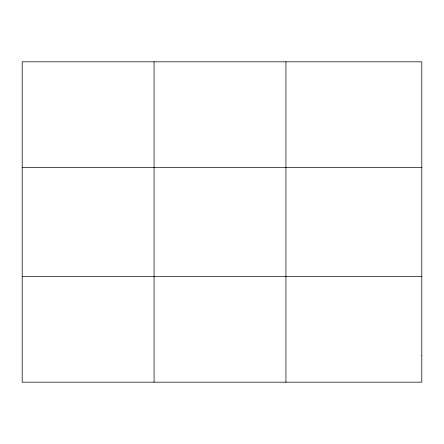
<?xml version="1.0" encoding="UTF-8"?>
<svg xmlns="http://www.w3.org/2000/svg" width="444" height="444" viewBox="0 0 444 444"><rect width="100%" height="100%" fill="white"/><g stroke="black" fill="none" stroke-linecap="round" stroke-linejoin="round"><path stroke-width="0.67" d="M154.068 61.827L154.068 382.173M285.936 61.827L285.936 382.173M22.2 167.543L421.8 167.543M22.2 276.462L421.8 276.462M421.8 355.744L421.8 382.173L22.2 382.173L22.2 61.827L421.8 61.827L421.8 355.744"/></g></svg>
